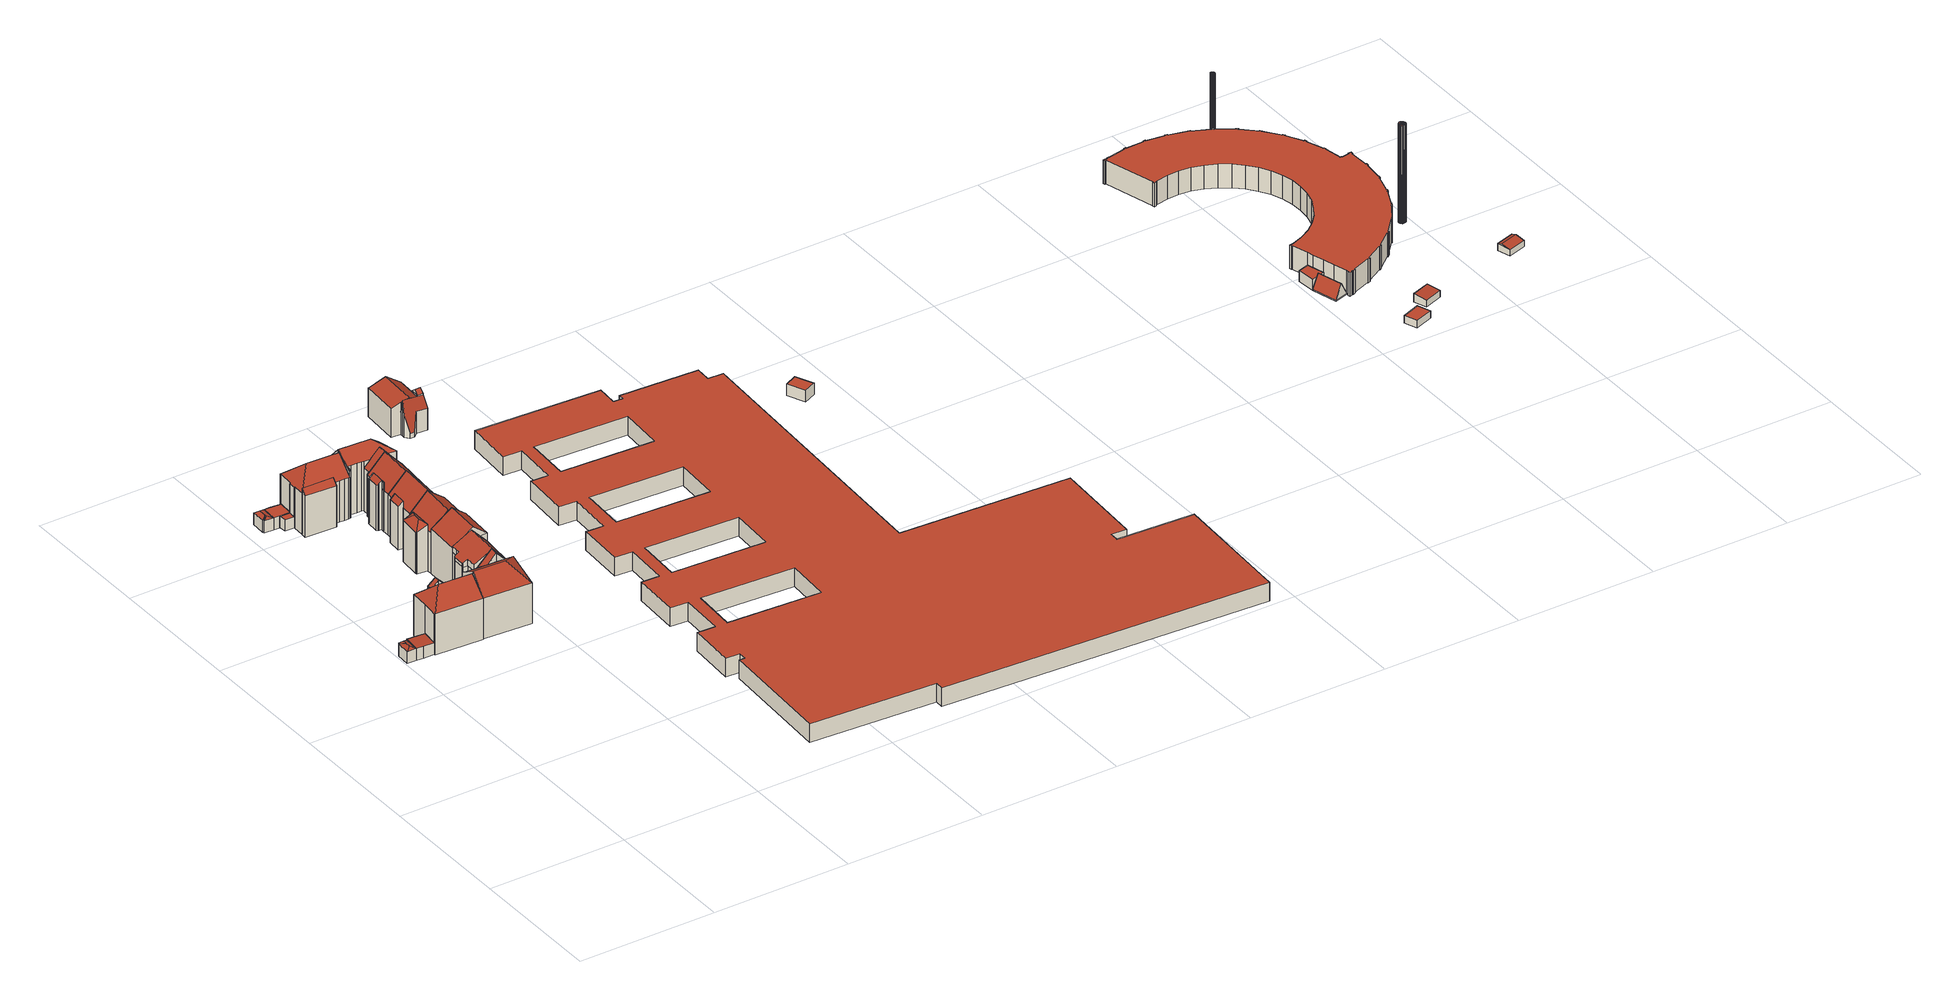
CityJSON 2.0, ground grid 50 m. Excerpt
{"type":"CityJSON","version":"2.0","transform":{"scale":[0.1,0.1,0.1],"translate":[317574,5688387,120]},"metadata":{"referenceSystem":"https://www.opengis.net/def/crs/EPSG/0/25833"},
"CityObjects":{
"building1":{"type":"Building","attributes":{"Dachtyp_tdc":"tdcFreeFormRoof","Gemeindeschluessel":14713000,"Dachneigung":19.4,"QualitaetDacherkennung":36,"Geometrietyp2DReferenz":"3000","function":"31001_9998","roofType":"5000","measuredHeight":4.92},"geometry":[{"type":"MultiSurface","lod":"2","boundaries":[[[0,1,2,3]],[[1,4,5,2]],[[4,6,7,5]],[[6,8,9,7]],[[8,10,11,9]],[[10,0,3,11]],[[12,13,14,15,10,8]],[[12,8,6]],[[13,12,6,4]],[[14,13,4,1]],[[15,14,1,0]],[[15,0,10]],[[3,2,5,7,9,11]]],"semantics":{"surfaces":[{"type":"WallSurface"},{"type":"RoofSurface"},{"type":"GroundSurface"}],"values":[0,0,0,0,0,0,1,1,1,1,1,1,2]}}]},
"building2":{"type":"Building","attributes":{"Dachtyp_tdc":"tdcPolyFlatRoof","Gemeindeschluessel":14713000,"Dachneigung":3.82,"QualitaetDacherkennung":75,"Geometrietyp2DReferenz":"3000","function":"31001_9998","roofType":"2100","measuredHeight":4.72},"geometry":[{"type":"MultiSurface","lod":"2","boundaries":[[[16,10,17,18]],[[10,19,20,17]],[[19,21,22,20]],[[21,23,24,22]],[[23,25,26,24]],[[25,16,18,26]],[[25,23,21,19,10,16]],[[18,17,20,22,24,26]]],"semantics":{"surfaces":[{"type":"WallSurface"},{"type":"RoofSurface"},{"type":"GroundSurface"}],"values":[0,0,0,0,0,0,1,2]}}]},
"building3":{"type":"Building","attributes":{"Gemeindeschluessel":14713000,"Geometrietyp2DReferenz":"3000","function":"31001_9998","roofType":"9999"},"children":["building3-1","building3-2"]},
"building3-1":{"type":"BuildingPart","attributes":{"Dachtyp_tdc":"tdcGableRoof","Dachneigung":42.12,"QualitaetDacherkennung":82,"Geometrietyp2DReferenz":"3000","roofType":"3100","measuredHeight":17.44},"parents":["building3"],"geometry":[{"type":"MultiSurface","lod":"2","boundaries":[[[27,28,29,30]],[[28,31,32,29]],[[31,33,34,32]],[[33,35,36,34]],[[35,37,38,36]],[[37,39,40,38]],[[41,27,30,42]],[[43,44,39,37,35,33,31,28]],[[28,27,41,45,43]],[[30,29,32,34,36,38,40,46,42]],[[47,44,43]],[[46,40,39,44,47]],[[45,47,43]],[[46,47,45,41,42]]],"semantics":{"surfaces":[{"type":"WallSurface"},{"type":"RoofSurface"},{"type":"GroundSurface"},{"type":"ClosureSurface"}],"values":[0,0,0,0,0,0,0,1,1,2,0,3,0,3]}}]},
"building3-2":{"type":"BuildingPart","attributes":{"Dachtyp_tdc":"tdcHipAndGableRoof","Dachneigung":41.29,"QualitaetDacherkennung":75,"Geometrietyp2DReferenz":"3000","roofType":"5000","measuredHeight":20.84},"parents":["building3"],"geometry":[{"type":"MultiSurface","lod":"2","boundaries":[[[48,40,39]],[[48,49,50,40]],[[49,51,52,50]],[[51,53,54,52]],[[53,55,56,54]],[[55,57,26,56]],[[57,58,24,26]],[[58,59,60,24]],[[59,41,42,60]],[[59,58,57,55,61]],[[55,53,51,61]],[[51,49,48,44,47,45,41,59,61]],[[40,50,52,54,56,26,24,60,42,46]],[[39,44,48]],[[40,46,47,44,39]],[[46,42,41,45,47]]],"semantics":{"surfaces":[{"type":"WallSurface"},{"type":"RoofSurface"},{"type":"GroundSurface"},{"type":"ClosureSurface"}],"values":[0,0,0,0,0,0,0,0,0,1,1,1,2,0,3,3]}}]},
"building4":{"type":"Building","attributes":{"Dachtyp_tdc":"tdcFreeFormRoof","Gemeindeschluessel":14713000,"Dachneigung":13.86,"QualitaetDacherkennung":46,"Geometrietyp2DReferenz":"3000","function":"31001_9998","roofType":"5000","measuredHeight":4.79},"geometry":[{"type":"MultiSurface","lod":"2","boundaries":[[[62,63,64,65]],[[63,66,67,64]],[[66,68,69,67]],[[68,70,71,69]],[[70,72,73,71]],[[72,62,65,73]],[[74,72,70]],[[75,74,70,68]],[[76,75,68,66]],[[77,76,66,63]],[[77,63,62]],[[74,75,76,77,62,72]],[[65,64,67,69,71,73]]],"semantics":{"surfaces":[{"type":"WallSurface"},{"type":"RoofSurface"},{"type":"GroundSurface"}],"values":[0,0,0,0,0,0,1,1,1,1,1,1,2]}}]},
"building5":{"type":"Building","attributes":{"Gemeindeschluessel":14713000,"Geometrietyp2DReferenz":"3000","function":"31001_9998","roofType":"9999"},"children":["building5-1","building5-2"]},
"building5-1":{"type":"BuildingPart","attributes":{"Dachtyp_tdc":"tdcGableRoof","Dachneigung":47.83,"QualitaetDacherkennung":84,"Geometrietyp2DReferenz":"3000","roofType":"3100","measuredHeight":21.62},"parents":["building5"],"geometry":[{"type":"MultiSurface","lod":"2","boundaries":[[[78,79,80,81]],[[79,82,83,80]],[[82,84,85,83]],[[84,86,87,85]],[[86,88,89,87]],[[84,82,79,78,90,91]],[[91,92,88,86,84]],[[93,81,80,83,85,87,89]],[[90,94,91]],[[78,81,93,94,90]],[[94,92,91]],[[93,89,88,92,94]]],"semantics":{"surfaces":[{"type":"WallSurface"},{"type":"RoofSurface"},{"type":"GroundSurface"},{"type":"ClosureSurface"}],"values":[0,0,0,0,0,1,1,2,0,3,0,3]}}]},
"building5-2":{"type":"BuildingPart","attributes":{"Dachtyp_tdc":"tdcHipAndGableRoof","Dachneigung":46.99,"QualitaetDacherkennung":33,"Geometrietyp2DReferenz":"3000","roofType":"5000","measuredHeight":21.49},"parents":["building5"],"geometry":[{"type":"MultiSurface","lod":"2","boundaries":[[[95,96,97,98]],[[96,99,100,97]],[[99,101,102,100]],[[101,103,104,102]],[[103,105,106,104]],[[105,107,78,81,106]],[[108,109,110,89,88]],[[109,111,112,110]],[[111,113,114,112]],[[113,95,98,114]],[[109,108,115]],[[108,92,94,90,107,105,103,101,99,96,95,113,115]],[[113,111,109,115]],[[98,97,100,102,104,106,81,93,89,110,112,114]],[[108,88,92]],[[90,78,107]],[[94,93,81,78,90]],[[88,89,93,94,92]]],"semantics":{"surfaces":[{"type":"WallSurface"},{"type":"RoofSurface"},{"type":"GroundSurface"},{"type":"ClosureSurface"}],"values":[0,0,0,0,0,0,0,0,0,0,1,1,1,2,0,0,3,3]}}]},
"building6":{"type":"Building","attributes":{"Dachtyp_tdc":"tdcPolyFlatRoof","Gemeindeschluessel":14713000,"Dachneigung":2.71,"QualitaetDacherkennung":74,"Geometrietyp2DReferenz":"3000","function":"31001_9998","roofType":"2100","measuredHeight":4.25},"geometry":[{"type":"MultiSurface","lod":"2","boundaries":[[[116,117,118,119]],[[117,120,121,118]],[[120,122,123,121]],[[122,116,119,123]],[[122,120,117,116]],[[119,118,121,123]]],"semantics":{"surfaces":[{"type":"WallSurface"},{"type":"RoofSurface"},{"type":"GroundSurface"}],"values":[0,0,0,0,1,2]}}]},
"building7":{"type":"Building","attributes":{"Dachtyp_tdc":"tdcPolyFlatRoof","Gemeindeschluessel":14713000,"Dachneigung":0,"QualitaetDacherkennung":78,"Geometrietyp2DReferenz":"3000","function":"31001_9998","roofType":"1000","measuredHeight":4.36},"geometry":[{"type":"MultiSurface","lod":"2","boundaries":[[[124,125,65,126]],[[125,127,73,65]],[[127,128,129,73]],[[128,130,131,129]],[[130,132,133,131]],[[132,134,135,133]],[[134,124,126,135]],[[134,132,130,128,127,125,124]],[[126,65,73,129,131,133,135]]],"semantics":{"surfaces":[{"type":"WallSurface"},{"type":"RoofSurface"},{"type":"GroundSurface"}],"values":[0,0,0,0,0,0,0,1,2]}}]},
"building8":{"type":"Building","attributes":{"Dachtyp_tdc":"tdcFreeFormRoof","Gemeindeschluessel":14713000,"Dachneigung":29.92,"QualitaetDacherkennung":35,"Geometrietyp2DReferenz":"3000","function":"31001_9998","roofType":"5000","measuredHeight":21.16},"geometry":[{"type":"MultiSurface","lod":"2","boundaries":[[[136,137,138,139]],[[137,140,141,138]],[[140,142,143,141]],[[142,144,145,143]],[[144,146,147,145]],[[146,148,149,147]],[[148,150,151,149]],[[150,152,153,151]],[[152,154,155,153]],[[154,156,157,155]],[[156,158,159,157]],[[158,160,161,159]],[[160,136,139,161]],[[156,162,163,164,158]],[[164,163,165,166,167,168,169,170,171,172,173,174]],[[158,164,174,160]],[[160,174,173,136]],[[136,173,172,137]],[[137,172,171,140]],[[140,171,170,142]],[[142,170,169,144]],[[144,169,168,146]],[[146,168,167,148]],[[148,167,166,150]],[[150,166,165,152]],[[152,165,163,162,154]],[[154,162,156]],[[139,138,141,143,145,147,149,151,153,155,157,159,161]]],"semantics":{"surfaces":[{"type":"WallSurface"},{"type":"RoofSurface"},{"type":"GroundSurface"}],"values":[0,0,0,0,0,0,0,0,0,0,0,0,0,1,1,0,0,0,0,0,0,0,0,0,0,0,0,2]}}]},
"building9":{"type":"Building","attributes":{"Gemeindeschluessel":14713000,"Geometrietyp2DReferenz":"3000","function":"31001_9998","roofType":"9999"},"children":["building9-1","building9-2"]},
"building9-1":{"type":"BuildingPart","attributes":{"Dachtyp_tdc":"tdcPolyFlatRoof","Dachneigung":44.15,"QualitaetDacherkennung":49,"Geometrietyp2DReferenz":"3000","roofType":"2100","measuredHeight":17.16},"parents":["building9"],"geometry":[{"type":"MultiSurface","lod":"2","boundaries":[[[175,176,177,178,179]],[[176,180,181,177]],[[180,182,183,184,181]],[[182,180,176,175]],[[178,177,181,184]],[[179,183,182,175]],[[179,178,184,183]]],"semantics":{"surfaces":[{"type":"WallSurface"},{"type":"RoofSurface"},{"type":"GroundSurface"},{"type":"ClosureSurface"}],"values":[0,0,0,1,2,0,3]}}]},
"building9-2":{"type":"BuildingPart","attributes":{"Dachtyp_tdc":"tdcHipAndGableRoof","Dachneigung":41.15,"QualitaetDacherkennung":78,"Geometrietyp2DReferenz":"3000","roofType":"5000","measuredHeight":20.84},"parents":["building9"],"geometry":[{"type":"MultiSurface","lod":"2","boundaries":[[[185,186,187,188]],[[186,189,190,187]],[[189,191,192,190]],[[191,179,178,192]],[[183,193,194,184]],[[193,195,196,194]],[[195,197,118,196]],[[197,198,119,118]],[[198,199,200,119]],[[199,201,202,200]],[[201,203,204,202]],[[203,205,206,204]],[[205,207,208,206]],[[207,185,188,208]],[[203,201,199,198,197,195,193,183,209]],[[183,179,191,189,186,185,207,209]],[[207,205,203,209]],[[188,187,190,192,178,184,194,196,118,119,200,202,204,206,208]],[[183,184,178,179]]],"semantics":{"surfaces":[{"type":"WallSurface"},{"type":"RoofSurface"},{"type":"GroundSurface"},{"type":"ClosureSurface"}],"values":[0,0,0,0,0,0,0,0,0,0,0,0,0,0,1,1,1,2,3]}}]},
"building10":{"type":"Building","attributes":{"Dachtyp_tdc":"tdcGableRoof","Gemeindeschluessel":14713000,"Dachneigung":36.91,"QualitaetDacherkennung":75,"Geometrietyp2DReferenz":"3000","function":"31001_9998","roofType":"3100","measuredHeight":21.93},"geometry":[{"type":"MultiSurface","lod":"2","boundaries":[[[210,211,212,153]],[[211,213,214,212]],[[213,215,155,214]],[[215,210,153,155]],[[213,211,216]],[[210,215,217]],[[211,210,217,216]],[[215,213,216,217]],[[153,212,214,155]]],"semantics":{"surfaces":[{"type":"WallSurface"},{"type":"RoofSurface"},{"type":"GroundSurface"}],"values":[0,0,0,0,0,0,1,1,2]}}]},
"building11":{"type":"Building","attributes":{"Gemeindeschluessel":14713000,"Geometrietyp2DReferenz":"3000","function":"31001_9998","roofType":"9999"},"children":["building11-1","building11-2"]},
"building11-1":{"type":"BuildingPart","attributes":{"Dachtyp_tdc":"tdcFreeFormRoof","Dachneigung":46.67,"QualitaetDacherkennung":38,"Geometrietyp2DReferenz":"3000","roofType":"5000","measuredHeight":17.8},"parents":["building11"],"geometry":[{"type":"MultiSurface","lod":"2","boundaries":[[[218,219,220,221]],[[219,222,223,220]],[[222,224,225,223]],[[224,226,227,225]],[[226,228,227]],[[229,230,231,232,233]],[[230,234,235,231]],[[234,236,237,235]],[[236,238,239,237]],[[238,218,221,239]],[[234,230,229,240,241]],[[226,224,222,219,218,242]],[[240,226,242,241]],[[218,238,236,234,241,242]],[[221,220,223,225,227,243,232,231,235,237,239]],[[244,228,226,240]],[[243,227,228,244]],[[229,233,244,240]],[[233,232,243,244]]],"semantics":{"surfaces":[{"type":"WallSurface"},{"type":"RoofSurface"},{"type":"GroundSurface"},{"type":"ClosureSurface"}],"values":[0,0,0,0,0,0,0,0,0,0,1,1,1,1,2,0,3,0,3]}}]},
"building11-2":{"type":"BuildingPart","attributes":{"Dachtyp_tdc":"tdcGableRoof","Dachneigung":46.12,"QualitaetDacherkennung":56,"Geometrietyp2DReferenz":"3000","roofType":"3100","measuredHeight":21.39},"parents":["building11"],"geometry":[{"type":"MultiSurface","lod":"2","boundaries":[[[245,246,247,248]],[[246,233,232,247]],[[228,249,250,227]],[[249,251,252,250]],[[251,253,254,252]],[[253,255,256,254]],[[255,257,258,256]],[[257,245,248,258]],[[253,251,249,228,244,233,246,245]],[[245,257,255,253]],[[248,247,232,243,227,250,252,254,256,258]],[[243,232,233,244]],[[228,227,243,244]]],"semantics":{"surfaces":[{"type":"WallSurface"},{"type":"RoofSurface"},{"type":"GroundSurface"},{"type":"ClosureSurface"}],"values":[0,0,0,0,0,0,0,0,1,1,2,3,3]}}]},
"building12":{"type":"Building","attributes":{"Gemeindeschluessel":14713000,"Geometrietyp2DReferenz":"3000","function":"31001_9998","roofType":"9999"},"children":["building12-1","building12-2"]},
"building12-1":{"type":"BuildingPart","attributes":{"Dachtyp_tdc":"tdcGableRoof","Dachneigung":46.38,"QualitaetDacherkennung":53,"Geometrietyp2DReferenz":"3000","roofType":"3100","measuredHeight":21.54},"parents":["building12"],"geometry":[{"type":"MultiSurface","lod":"2","boundaries":[[[259,260,261,262]],[[260,263,264,261]],[[263,265,266,264]],[[265,267,268,266]],[[267,269,256,268]],[[269,270,271,256]],[[270,251,252,271]],[[251,272,273,252]],[[272,274,275,273]],[[270,269,267,265]],[[265,263,260,259,274,272,251,270]],[[275,262,261,264,266,268,256,271,252,273]],[[259,262,275,274]]],"semantics":{"surfaces":[{"type":"WallSurface"},{"type":"RoofSurface"},{"type":"GroundSurface"},{"type":"ClosureSurface"}],"values":[0,0,0,0,0,0,0,0,0,1,1,2,3]}}]},
"building12-2":{"type":"BuildingPart","attributes":{"Dachtyp_tdc":"tdcPolyFlatRoof","Dachneigung":44.81,"QualitaetDacherkennung":49,"Geometrietyp2DReferenz":"3000","roofType":"2100","measuredHeight":17.43},"parents":["building12"],"geometry":[{"type":"MultiSurface","lod":"2","boundaries":[[[276,277,278,275,274]],[[277,279,280,278]],[[279,281,262,280]],[[281,259,262]],[[281,279,277,276]],[[275,278,280,262]],[[274,259,281,276]],[[274,275,262,259]]],"semantics":{"surfaces":[{"type":"WallSurface"},{"type":"RoofSurface"},{"type":"GroundSurface"},{"type":"ClosureSurface"}],"values":[0,0,0,0,1,2,0,3]}}]},
"building13":{"type":"Building","attributes":{"Gemeindeschluessel":14713000,"Geometrietyp2DReferenz":"3000","function":"31001_9998","roofType":"9999"},"children":["building13-1","building13-2"]},
"building13-1":{"type":"BuildingPart","attributes":{"Dachtyp_tdc":"tdcGableRoof","Dachneigung":47.06,"QualitaetDacherkennung":50,"Geometrietyp2DReferenz":"3000","roofType":"3100","measuredHeight":21.64},"parents":["building13"],"geometry":[{"type":"MultiSurface","lod":"2","boundaries":[[[282,283,284,285]],[[283,286,287,284]],[[286,288,289,287]],[[288,267,290,289]],[[267,291,292,290]],[[291,293,294,292]],[[293,295,296,294]],[[291,267,288,286]],[[286,283,282,297,298,295,293,291]],[[299,300,285,284,287,289,290,292,294,296]],[[300,299,298,297]],[[282,285,300,297]],[[299,296,295,298]]],"semantics":{"surfaces":[{"type":"WallSurface"},{"type":"RoofSurface"},{"type":"GroundSurface"},{"type":"ClosureSurface"}],"values":[0,0,0,0,0,0,0,1,1,2,3,3,3]}}]},
"building13-2":{"type":"BuildingPart","attributes":{"Dachtyp_tdc":"tdcPolyFlatRoof","Dachneigung":40.32,"QualitaetDacherkennung":53,"Geometrietyp2DReferenz":"3000","roofType":"2100","measuredHeight":17.97},"parents":["building13"],"geometry":[{"type":"MultiSurface","lod":"2","boundaries":[[[301,302,282,285,303]],[[304,305,306,296,295]],[[305,307,308,306]],[[307,309,310,308]],[[309,311,312,310]],[[311,301,303,312]],[[311,309,307,305,304,313,314,302,301]],[[303,285,300,299,296,306,308,310,312]],[[297,282,302,314]],[[297,300,285,282]],[[298,297,314,313]],[[298,299,300,297]],[[304,295,298,313]],[[295,296,299,298]]],"semantics":{"surfaces":[{"type":"WallSurface"},{"type":"RoofSurface"},{"type":"GroundSurface"},{"type":"ClosureSurface"}],"values":[0,0,0,0,0,0,1,2,0,3,0,3,0,3]}}]},
"building14":{"type":"Building","attributes":{"Gemeindeschluessel":14713000,"Geometrietyp2DReferenz":"3000","function":"31001_9998","roofType":"9999"},"children":["building14-1","building14-2"]},
"building14-1":{"type":"BuildingPart","attributes":{"Dachtyp_tdc":"tdcHipAndGableRoof","Dachneigung":46.76,"QualitaetDacherkennung":41,"Geometrietyp2DReferenz":"3000","roofType":"5000","measuredHeight":21.57},"parents":["building14"],"geometry":[{"type":"MultiSurface","lod":"2","boundaries":[[[315,316,317,318]],[[316,319,320,317]],[[319,321,322,320]],[[321,323,324,322]],[[323,325,326,324]],[[325,327,328,326]],[[327,329,330,328]],[[329,331,332,330]],[[331,333,334,335,332]],[[336,337,338,339,340]],[[337,315,318,338]],[[333,331,341]],[[331,329,327,341]],[[327,325,323,321,319,316,315,337,336,342,343,344,333,341]],[[318,317,320,322,324,326,328,330,332,335,345,339,338]],[[344,334,333]],[[340,342,336]],[[339,345,343,342,340]],[[345,335,334,344,343]]],"semantics":{"surfaces":[{"type":"WallSurface"},{"type":"RoofSurface"},{"type":"GroundSurface"},{"type":"ClosureSurface"}],"values":[0,0,0,0,0,0,0,0,0,0,0,1,1,1,2,0,0,3,3]}}]},
"building14-2":{"type":"BuildingPart","attributes":{"Dachtyp_tdc":"tdcGableRoof","Dachneigung":47.9,"QualitaetDacherkennung":74,"Geometrietyp2DReferenz":"3000","roofType":"3100","measuredHeight":21.64},"parents":["building14"],"geometry":[{"type":"MultiSurface","lod":"2","boundaries":[[[346,340,339,347]],[[334,348,289,335]],[[348,286,287,289]],[[286,283,284,287]],[[283,349,350,284]],[[349,346,347,350]],[[286,348,334,344,351]],[[351,342,340,346,349,283,286]],[[347,339,345,335,289,287,284,350]],[[343,342,351]],[[345,339,340,342,343]],[[344,343,351]],[[345,343,344,334,335]]],"semantics":{"surfaces":[{"type":"WallSurface"},{"type":"RoofSurface"},{"type":"GroundSurface"},{"type":"ClosureSurface"}],"values":[0,0,0,0,0,0,1,1,2,0,3,0,3]}}]},
"building15":{"type":"Building","attributes":{"Gemeindeschluessel":14713000,"Geometrietyp2DReferenz":"3000","function":"31001_9998","roofType":"9999"},"children":["building15-1","building15-2","building15-3"]},
"building15-1":{"type":"BuildingPart","attributes":{"Dachtyp_tdc":"tdcGableRoof","Dachneigung":19.43,"QualitaetDacherkennung":62,"Geometrietyp2DReferenz":"3000","roofType":"3100","measuredHeight":12.7},"parents":["building15"],"geometry":[{"type":"MultiSurface","lod":"2","boundaries":[[[352,353,354,355]],[[353,356,357,354]],[[356,358,359,357]],[[358,360,361,359]],[[360,362,363,361]],[[362,364,365,363]],[[366,367,368,369]],[[367,370,371,372,368]],[[373,374,375,376,377]],[[374,352,355,375]],[[378,370,367,366,379,364,362,360,358]],[[358,356,353,352,374,373,378]],[[355,354,357,359,361,363,365,380,369,368,372,381,376,375]],[[380,365,364,379]],[[366,369,380,379]],[[382,371,370,378]],[[381,372,371,382]],[[373,377,382,378]],[[381,382,377,376]]],"semantics":{"surfaces":[{"type":"WallSurface"},{"type":"RoofSurface"},{"type":"GroundSurface"},{"type":"ClosureSurface"}],"values":[0,0,0,0,0,0,0,0,0,0,1,1,2,3,3,0,3,0,3]}}]},
"building15-2":{"type":"BuildingPart","attributes":{"Dachtyp_tdc":"tdcGableRoof","Dachneigung":37.7,"QualitaetDacherkennung":95,"Geometrietyp2DReferenz":"3000","roofType":"3100","measuredHeight":10.71},"parents":["building15"],"geometry":[{"type":"MultiSurface","lod":"2","boundaries":[[[383,384,385,365,364]],[[384,386,387,385]],[[386,388,366,369,387]],[[383,389,390,391,384]],[[386,391,390,388]],[[390,389,388]],[[384,391,386]],[[365,385,387,369,380]],[[379,366,388,389]],[[379,380,369,366]],[[364,379,389,383]],[[364,365,380,379]]],"semantics":{"surfaces":[{"type":"WallSurface"},{"type":"RoofSurface"},{"type":"GroundSurface"},{"type":"ClosureSurface"}],"values":[0,0,0,1,1,0,0,2,0,3,0,3]}}]},
"building15-3":{"type":"BuildingPart","attributes":{"Dachtyp_tdc":"tdcFreeFormRoof","Dachneigung":78.24,"QualitaetDacherkennung":24,"Geometrietyp2DReferenz":"3000","roofType":"5000","measuredHeight":12.63},"parents":["building15"],"geometry":[{"type":"MultiSurface","lod":"2","boundaries":[[[392,393,394,395]],[[393,396,397,394]],[[396,398,399,397]],[[398,400,401,399]],[[400,402,403,401]],[[402,404,405,403]],[[404,377,376,405]],[[371,392,395,372]],[[404,402,400,398,396,393,406]],[[393,392,406]],[[392,371,382,377,404,406]],[[395,394,397,399,401,403,405,376,381,372]],[[372,381,382,371]],[[381,376,377,382]]],"semantics":{"surfaces":[{"type":"WallSurface"},{"type":"RoofSurface"},{"type":"GroundSurface"},{"type":"ClosureSurface"}],"values":[0,0,0,0,0,0,0,0,1,1,1,2,3,3]}}]},
"building16":{"type":"Building","attributes":{"Dachtyp_tdc":"tdcPolyFlatRoof","Gemeindeschluessel":14713000,"Dachneigung":0,"QualitaetDacherkennung":34,"Geometrietyp2DReferenz":"3000","function":"31001_2000","roofType":"1000","measuredHeight":6.79},"geometry":[{"type":"MultiSurface","lod":"2","boundaries":[[[407,408,409,410]],[[408,411,412,409]],[[411,413,414,412]],[[415,416,417,418]],[[416,419,420,417]],[[419,421,422,420]],[[421,415,418,422]],[[413,423,424,414]],[[423,425,426,424]],[[425,427,428,426]],[[427,429,430,428]],[[431,432,433,434]],[[432,435,436,433]],[[435,437,438,436]],[[437,431,434,438]],[[429,439,440,430]],[[439,441,442,440]],[[441,443,444,442]],[[443,445,446,444]],[[447,448,449,450]],[[448,451,452,449]],[[451,453,454,452]],[[453,447,450,454]],[[445,455,456,446]],[[455,457,458,456]],[[457,459,460,458]],[[459,461,462,460]],[[463,464,465,466]],[[464,467,468,465]],[[467,469,470,468]],[[469,463,466,470]],[[461,471,472,462]],[[471,473,474,472]],[[473,475,476,474]],[[475,477,478,476]],[[477,479,480,478]],[[479,481,482,480]],[[481,483,484,482]],[[483,485,486,484]],[[485,487,488,486]],[[487,489,490,488]],[[489,491,492,490]],[[491,493,494,492]],[[493,495,496,494]],[[495,497,498,496]],[[497,499,500,498]],[[499,501,502,500]],[[501,503,504,502]],[[503,505,506,504]],[[505,507,508,506]],[[507,509,510,508]],[[509,511,512,510]],[[511,513,514,512]],[[513,515,516,514]],[[515,407,410,516]],[[515,513,511,509,507,505,503,501,499,497,495,493,491,489,487,485,483,481,479,477,475,473,471,461,459,457,455,445,443,441,439,429,427,425,423,413,411,408,407],[463,469,467,464],[447,453,451,448],[431,437,435,432],[415,421,419,416]],[[410,409,412,414,424,426,428,430,440,442,444,446,456,458,460,462,472,474,476,478,480,482,484,486,488,490,492,494,496,498,500,502,504,506,508,510,512,514,516],[418,417,420,422],[434,433,436,438],[450,449,452,454],[466,465,468,470]]],"semantics":{"surfaces":[{"type":"WallSurface"},{"type":"RoofSurface"},{"type":"GroundSurface"}],"values":[0,0,0,0,0,0,0,0,0,0,0,0,0,0,0,0,0,0,0,0,0,0,0,0,0,0,0,0,0,0,0,0,0,0,0,0,0,0,0,0,0,0,0,0,0,0,0,0,0,0,0,0,0,0,0,1,2]}}]},
"building17":{"type":"Building","attributes":{"Dachtyp_tdc":"tdcPolyFlatRoof","Gemeindeschluessel":14713000,"Dachneigung":0,"QualitaetDacherkennung":69,"Geometrietyp2DReferenz":"3000","function":"31001_9998","roofType":"1000","measuredHeight":4.17},"geometry":[{"type":"MultiSurface","lod":"2","boundaries":[[[517,518,519,520]],[[518,521,522,519]],[[521,523,524,522]],[[523,517,520,524]],[[523,521,518,517]],[[520,519,522,524]]],"semantics":{"surfaces":[{"type":"WallSurface"},{"type":"RoofSurface"},{"type":"GroundSurface"}],"values":[0,0,0,0,1,2]}}]},
"building18":{"type":"Building","attributes":{"Dachtyp_tdc":"tdcFreeFormRoof","Gemeindeschluessel":14713000,"Dachneigung":61.53,"QualitaetDacherkennung":13,"Geometrietyp2DReferenz":"3000","function":"31001_2000","roofType":"5000","measuredHeight":5.26},"geometry":[{"type":"MultiSurface","lod":"2","boundaries":[[[525,526,527,528]],[[526,529,530,527]],[[529,531,532,530]],[[531,533,534,532]],[[533,525,528,534]],[[535,531,529]],[[535,533,531]],[[533,535,536]],[[536,535,526,525]],[[526,535,529]],[[525,533,536]],[[528,527,530,532,534]]],"semantics":{"surfaces":[{"type":"WallSurface"},{"type":"RoofSurface"},{"type":"GroundSurface"}],"values":[0,0,0,0,0,1,1,1,1,0,0,2]}}]},
"building19":{"type":"Building","attributes":{"Dachtyp_tdc":"tdcPolyFlatRoof","Gemeindeschluessel":14713000,"Dachneigung":0,"QualitaetDacherkennung":16,"Geometrietyp2DReferenz":"3000","function":"31001_2000","roofType":"1000","measuredHeight":4.12},"geometry":[{"type":"MultiSurface","lod":"2","boundaries":[[[537,538,530,539]],[[538,540,527,530]],[[540,541,542,527]],[[541,537,539,542]],[[541,540,538,537]],[[539,530,527,542]]],"semantics":{"surfaces":[{"type":"WallSurface"},{"type":"RoofSurface"},{"type":"GroundSurface"}],"values":[0,0,0,0,1,2]}}]},
"building20":{"type":"Building","attributes":{"Dachtyp_tdc":"tdcPolyFlatRoof","Gemeindeschluessel":14713000,"Dachneigung":0,"QualitaetDacherkennung":60,"Geometrietyp2DReferenz":"3000","function":"31001_9998","roofType":"1000","measuredHeight":2.67},"geometry":[{"type":"MultiSurface","lod":"2","boundaries":[[[543,544,545,546]],[[544,547,548,545]],[[547,549,550,548]],[[549,543,546,550]],[[549,547,544,543]],[[546,545,548,550]]],"semantics":{"surfaces":[{"type":"WallSurface"},{"type":"RoofSurface"},{"type":"GroundSurface"}],"values":[0,0,0,0,1,2]}}]},
"building21":{"type":"Building","attributes":{"Dachtyp_tdc":"tdcPolyFlatRoof","Gemeindeschluessel":14713000,"Dachneigung":7.45,"QualitaetDacherkennung":75,"Geometrietyp2DReferenz":"3000","function":"31001_9998","roofType":"2100","measuredHeight":3.07},"geometry":[{"type":"MultiSurface","lod":"2","boundaries":[[[551,552,553,554]],[[552,555,556,553]],[[555,557,558,556]],[[557,551,554,558]],[[557,555,552,551]],[[554,553,556,558]]],"semantics":{"surfaces":[{"type":"WallSurface"},{"type":"RoofSurface"},{"type":"GroundSurface"}],"values":[0,0,0,0,1,2]}}]},
"building22":{"type":"Building","attributes":{"Dachtyp_tdc":"tdcPolyFlatRoof","Gemeindeschluessel":14713000,"Dachneigung":0,"QualitaetDacherkennung":12,"Geometrietyp2DReferenz":"3000","function":"31001_2000","roofType":"1000","measuredHeight":8.67},"geometry":[{"type":"MultiSurface","lod":"2","boundaries":[[[559,560,561,562]],[[560,563,564,561]],[[563,565,566,564]],[[565,567,568,566]],[[567,569,570,568]],[[569,571,572,570]],[[571,573,574,572]],[[573,575,576,574]],[[575,577,578,576]],[[577,579,580,578]],[[579,581,582,580]],[[581,583,584,582]],[[583,585,586,584]],[[585,587,588,586]],[[587,589,590,588]],[[589,591,592,590]],[[591,593,594,592]],[[593,595,596,594]],[[595,597,598,596]],[[597,599,600,598]],[[599,601,602,600]],[[601,603,604,602]],[[603,605,606,604]],[[605,607,608,606]],[[607,609,610,608]],[[609,611,612,610]],[[611,613,614,612]],[[613,615,616,614]],[[615,617,618,616]],[[617,619,620,618]],[[619,621,622,620]],[[621,623,624,622]],[[623,625,626,624]],[[625,627,628,626]],[[627,629,630,628]],[[629,631,632,630]],[[631,633,634,632]],[[633,635,636,634]],[[635,637,638,636]],[[637,639,640,638]],[[639,641,642,640]],[[641,643,644,642]],[[643,645,646,644]],[[645,647,648,646]],[[647,649,650,648]],[[649,651,652,650]],[[651,653,654,652]],[[653,655,656,654]],[[655,657,658,656]],[[657,659,660,658]],[[659,661,662,660]],[[661,663,664,662]],[[663,665,666,664]],[[665,667,668,666]],[[667,669,670,668]],[[669,671,672,670]],[[671,673,674,672]],[[673,675,676,674]],[[675,677,678,676]],[[677,679,680,678]],[[679,681,682,680]],[[681,683,684,682]],[[683,685,686,684]],[[685,687,688,686]],[[687,689,690,688]],[[689,691,692,690]],[[691,693,694,692]],[[693,695,696,694]],[[695,697,698,696]],[[697,699,700,698]],[[699,701,702,700]],[[701,703,704,702]],[[703,705,706,704]],[[705,707,708,706]],[[707,709,710,708]],[[709,711,712,710]],[[711,713,714,712]],[[713,715,716,714]],[[715,717,718,716]],[[717,719,720,718]],[[719,721,722,720]],[[721,723,724,722]],[[723,725,726,724]],[[725,727,534,726]],[[727,728,532,534]],[[728,729,530,532]],[[729,730,731,530]],[[730,732,539,731]],[[732,733,734,539]],[[733,735,736,734]],[[735,737,738,736]],[[737,739,740,738]],[[739,741,742,740]],[[741,743,744,742]],[[743,745,746,744]],[[745,747,748,746]],[[747,749,750,748]],[[749,751,752,750]],[[751,753,754,752]],[[753,755,756,754]],[[755,757,758,756]],[[757,759,760,758]],[[759,761,762,760]],[[761,763,764,762]],[[763,765,766,764]],[[765,767,768,766]],[[767,769,770,768]],[[769,771,772,770]],[[771,773,774,772]],[[773,775,776,774]],[[775,777,778,776]],[[777,779,780,778]],[[779,781,782,780]],[[781,783,784,782]],[[783,785,786,784]],[[785,787,788,786]],[[787,789,790,788]],[[789,791,792,790]],[[791,793,794,792]],[[793,795,796,794]],[[795,797,798,796]],[[797,799,800,798]],[[799,801,802,800]],[[801,803,804,802]],[[803,805,806,804]],[[805,807,808,806]],[[807,809,810,808]],[[809,811,812,810]],[[811,813,814,812]],[[813,815,816,814]],[[815,817,818,816]],[[817,819,820,818]],[[819,821,822,820]],[[821,823,824,822]],[[823,825,826,824]],[[825,827,828,826]],[[827,559,562,828]],[[827,825,823,821,819,817,815,813,811,809,807,805,803,801,799,797,795,793,791,789,787,785,783,781,779,777,775,773,771,769,767,765,763,761,759,757,755,753,751,749,747,745,743,741,739,737,735,733,732,730,729,728,727,725,723,721,719,717,715,713,711,709,707,705,703,701,699,697,695,693,691,689,687,685,683,681,679,677,675,673,671,669,667,665,663,661,659,657,655,653,651,649,647,645,643,641,639,637,635,633,631,629,627,625,623,621,619,617,615,613,611,609,607,605,603,601,599,597,595,593,591,589,587,585,583,581,579,577,575,573,571,569,567,565,563,560,559]],[[562,561,564,566,568,570,572,574,576,578,580,582,584,586,588,590,592,594,596,598,600,602,604,606,608,610,612,614,616,618,620,622,624,626,628,630,632,634,636,638,640,642,644,646,648,650,652,654,656,658,660,662,664,666,668,670,672,674,676,678,680,682,684,686,688,690,692,694,696,698,700,702,704,706,708,710,712,714,716,718,720,722,724,726,534,532,530,731,539,734,736,738,740,742,744,746,748,750,752,754,756,758,760,762,764,766,768,770,772,774,776,778,780,782,784,786,788,790,792,794,796,798,800,802,804,806,808,810,812,814,816,818,820,822,824,826,828]]],"semantics":{"surfaces":[{"type":"WallSurface"},{"type":"RoofSurface"},{"type":"GroundSurface"}],"values":[0,0,0,0,0,0,0,0,0,0,0,0,0,0,0,0,0,0,0,0,0,0,0,0,0,0,0,0,0,0,0,0,0,0,0,0,0,0,0,0,0,0,0,0,0,0,0,0,0,0,0,0,0,0,0,0,0,0,0,0,0,0,0,0,0,0,0,0,0,0,0,0,0,0,0,0,0,0,0,0,0,0,0,0,0,0,0,0,0,0,0,0,0,0,0,0,0,0,0,0,0,0,0,0,0,0,0,0,0,0,0,0,0,0,0,0,0,0,0,0,0,0,0,0,0,0,0,0,0,0,0,0,0,0,0,0,0,1,2]}}]},
"building23":{"type":"Building","attributes":{"Stand_DGM":"2023","Stand_Basis-DLM":"2022","Gemeindeschluessel":"14713000","ObjektHoehe":28,"Stand_Laserscan":"2023","BodenHoehe":121.85,"Stand_3D-Stadtmodell":"2025","Geometrietyp2DReferenz":1000,"AbsoluteHoehe":149.85,"function":"51002_1290","roofType":"9999","measuredHeight":28},"geometry":[{"type":"MultiSurface","lod":"2","boundaries":[[[829,830,831]],[[829,831,832]],[[829,832,833]],[[829,833,834]],[[829,834,835]],[[829,835,836]],[[829,836,837]],[[829,837,838]],[[829,838,839]],[[829,839,840]],[[829,840,841]],[[829,841,842]],[[829,842,843]],[[829,843,844]],[[829,844,845]],[[829,845,846]],[[829,846,847]],[[829,847,848]],[[830,849,850]],[[829,848,851]],[[829,851,849]],[[848,847,852]],[[848,852,851]],[[847,846,853]],[[847,853,852]],[[846,845,854]],[[846,854,853]],[[845,844,855]],[[845,855,854]],[[844,843,856]],[[844,856,855]],[[843,842,857]],[[843,857,856]],[[842,841,858]],[[842,858,857]],[[841,840,859]],[[841,859,858]],[[840,839,860]],[[840,860,859]],[[839,838,861]],[[839,861,860]],[[838,837,862]],[[838,862,861]],[[837,836,863]],[[837,863,862]],[[836,835,864]],[[836,864,863]],[[835,834,865]],[[835,865,864]],[[834,833,866]],[[834,866,865]],[[833,832,867]],[[833,867,866]],[[832,831,868]],[[832,868,867]],[[831,830,850]],[[831,850,868]],[[830,829,849]],[[867,868,850]],[[867,850,849]],[[867,849,851]],[[867,851,852]],[[867,852,853]],[[867,853,854]],[[867,854,855]],[[867,855,856]],[[867,857,858]],[[867,858,859]],[[867,859,860]],[[867,860,861]],[[867,861,862]],[[867,862,863]],[[867,863,864]],[[867,864,865]],[[867,865,866]],[[867,856,857]]],"semantics":{"surfaces":[{"type":"RoofSurface"},{"type":"WallSurface"},{"type":"GroundSurface"}],"values":[0,0,0,0,0,0,0,0,0,0,0,0,0,0,0,0,0,0,1,1,1,1,1,1,1,1,1,1,1,1,1,1,1,1,1,1,1,1,1,1,1,1,1,1,1,1,1,1,1,1,1,1,1,1,1,1,1,1,2,2,2,2,2,2,2,2,2,2,2,2,2,2,2,2,2,2]}}]},
"building24":{"type":"Building","attributes":{"Stand_DGM":"2023","Stand_Basis-DLM":"2022","Gemeindeschluessel":"14713000","ObjektHoehe":36,"Stand_Laserscan":"2023","BodenHoehe":121.83,"Stand_3D-Stadtmodell":"2025","Geometrietyp2DReferenz":1000,"AbsoluteHoehe":157.82,"function":"51002_1290","roofType":"9999","measuredHeight":36},"geometry":[{"type":"MultiSurface","lod":"2","boundaries":[[[869,870,871]],[[869,871,872]],[[869,872,873]],[[869,873,874]],[[869,874,875]],[[869,875,876]],[[869,876,877]],[[869,877,878]],[[869,878,879]],[[869,879,880]],[[869,880,881]],[[869,881,882]],[[869,882,883]],[[869,883,884]],[[869,884,885]],[[869,885,886]],[[869,886,887]],[[869,887,888]],[[871,870,889]],[[871,889,890]],[[885,891,892]],[[884,883,893]],[[884,893,891]],[[883,882,894]],[[883,894,893]],[[882,881,895]],[[882,895,894]],[[881,880,896]],[[881,896,895]],[[880,879,897]],[[880,897,896]],[[879,878,898]],[[879,898,897]],[[878,877,899]],[[878,899,898]],[[877,876,900]],[[877,900,899]],[[876,875,901]],[[876,901,900]],[[875,874,902]],[[875,902,901]],[[874,873,903]],[[874,903,902]],[[873,872,904]],[[873,904,903]],[[872,871,890]],[[872,890,904]],[[885,884,891]],[[870,869,905]],[[870,905,889]],[[869,888,906]],[[869,906,905]],[[888,887,907]],[[888,907,906]],[[887,886,908]],[[887,908,907]],[[886,885,892]],[[886,892,908]],[[904,890,889]],[[904,889,905]],[[904,905,906]],[[904,906,907]],[[904,907,908]],[[904,908,892]],[[904,892,891]],[[904,891,893]],[[904,893,894]],[[904,894,895]],[[904,895,896]],[[904,896,897]],[[904,897,898]],[[904,898,899]],[[904,899,900]],[[904,900,901]],[[904,901,902]],[[904,902,903]]],"semantics":{"surfaces":[{"type":"RoofSurface"},{"type":"WallSurface"},{"type":"GroundSurface"}],"values":[0,0,0,0,0,0,0,0,0,0,0,0,0,0,0,0,0,0,1,1,1,1,1,1,1,1,1,1,1,1,1,1,1,1,1,1,1,1,1,1,1,1,1,1,1,1,1,1,1,1,1,1,1,1,1,1,1,1,2,2,2,2,2,2,2,2,2,2,2,2,2,2,2,2,2,2]}}]},
"building25":{"type":"Building","attributes":{"Dachtyp_tdc":"tdcGableRoof","Gemeindeschluessel":14713000,"Dachneigung":15.01,"QualitaetDacherkennung":62,"Geometrietyp2DReferenz":"3000","function":"31001_9998","roofType":"3100","measuredHeight":2.95},"geometry":[{"type":"MultiSurface","lod":"2","boundaries":[[[909,910,911,912]],[[910,913,914,911]],[[913,915,916,914]],[[915,909,912,916]],[[913,910,917]],[[909,915,918]],[[910,909,918,917]],[[915,913,917,918]],[[912,911,914,916]]],"semantics":{"surfaces":[{"type":"WallSurface"},{"type":"RoofSurface"},{"type":"GroundSurface"}],"values":[0,0,0,0,0,0,1,1,2]}}]}
},
"vertices":[
[6,1210,48],[9,1261,48],[9,1261,4],[6,1210,4],[12,1261,48],[12,1261,4],[12,1267,48],[12,1267,4],[42,1266,48],[42,1266,4],[39,1209,48],[39,1209,4],[27,1262,53],[26,1246,53],[25,1244,54],[24,1226,54],
[63,1207,48],[39,1209,5],[63,1207,5],[42,1266,52],[42,1266,5],[66,1265,52],[66,1265,5],[107,1262,52],[107,1262,5],[104,1205,48],[104,1205,5],
[175,1347,156],[201,1346,179],[201,1346,5],[175,1347,5],[225,1344,156],[225,1344,5],[225,1334,156],[225,1334,5],[225,1324,156],[225,1324,5],[234,1324,147],[234,1324,5],[255,1322,127],[255,1322,5],[174,1327,156],[174,1327,5],[200,1325,179],[224,1324,157],[175,1327,156],[200,1325,5],[200,1325,157],
[255,1322,157],[284,1320,157],[284,1320,5],[280,1257,213],[280,1257,5],[277,1192,156],[277,1192,5],[104,1201,156],[104,1201,5],[104,1205,155],[107,1262,156],[111,1331,156],[111,1331,5],[158,1264,213],
[91,2078,46],[57,2080,46],[57,2080,3],[91,2078,3],[58,2085,46],[58,2085,3],[55,2085,46],[55,2085,3],[57,2137,46],[57,2137,3],[93,2135,46],[93,2135,3],[75,2131,50],[74,2103,50],[75,2101,50],[75,2096,50],
[343,1302,164],[344,1329,164],[344,1329,7],[343,1302,7],[339,1334,158],[339,1334,7],[401,1330,223],[401,1330,7],[461,1326,156],[461,1326,7],[460,1297,156],[460,1297,7],[369,1301,191],[399,1300,223],[429,1299,191],[399,1300,7],[399,1300,191],
[284,1320,182],[288,1320,182],[288,1320,7],[284,1320,7],[287,1315,185],[287,1315,7],[287,1305,191],[287,1305,7],[295,1304,191],[295,1304,7],[315,1303,191],[315,1303,7],[343,1302,191],[460,1297,190],[453,1182,156],[453,1182,7],[277,1192,157],[277,1192,7],[280,1252,222],[280,1252,7],[397,1247,222],
[149,2075,46],[148,2049,45],[148,2049,4],[149,2075,4],[115,2051,45],[115,2051,4],[113,2077,46],[113,2077,4],
[113,2077,47],[91,2078,47],[113,2077,3],[93,2135,47],[117,2134,47],[117,2134,3],[154,2131,47],[154,2131,3],[151,2075,47],[151,2075,3],[149,2075,47],[149,2075,3],
[340,1373,157],[325,1374,157],[325,1374,8],[340,1373,8],[323,1376,157],[323,1376,8],[325,1422,157],[325,1422,8],[328,1424,157],[328,1424,8],[333,1424,157],[333,1424,8],[343,1424,157],[343,1424,8],[343,1437,157],[343,1437,8],[344,1462,157],[344,1462,8],[469,1455,157],[469,1455,8],[465,1396,157],[465,1396,8],[461,1326,157],[461,1326,8],[339,1334,157],[339,1334,8],[469,1455,158],[412,1458,219],[405,1330,219],[344,1462,180],[343,1437,180],[343,1424,181],[333,1424,175],[328,1424,172],[325,1422,170],[323,1376,171],[325,1374,172],[340,1373,181],[339,1334,181],
[261,2000,176],[260,1981,156],[260,1981,4],[261,2000,4],[261,2000,156],[147,1987,156],[147,1987,4],[148,2005,174],[148,2005,155],[148,2005,4],
[321,1998,156],[317,1998,156],[317,1998,4],[321,1998,4],[302,1999,156],[302,1999,4],[284,1999,156],[284,1999,4],[150,2046,155],[150,2046,4],[150,2049,155],[150,2049,4],[148,2049,153],[149,2075,153],[151,2075,155],[151,2075,4],[154,2131,155],[154,2131,4],[154,2135,155],[154,2135,4],[328,2126,156],[328,2126,4],[324,2062,212],[324,2062,4],[206,2068,212],
[344,1462,172],[352,1593,172],[352,1593,8],[476,1585,189],[476,1585,8],[469,1455,189],[425,1588,227],[418,1458,227],
[319,1699,159],[321,1700,159],[321,1700,7],[319,1699,7],[323,1700,160],[323,1700,7],[343,1699,169],[343,1699,7],[357,1699,176],[357,1699,7],[357,1699,156],[352,1613,176],[316,1616,159],[316,1616,7],[352,1613,7],[352,1613,156],[315,1617,159],[315,1617,7],[313,1619,157],[313,1619,7],[318,1698,158],[318,1698,7],[353,1613,176],[341,1644,185],[343,1671,185],[353,1613,7],[353,1613,156],
[414,1589,221],[352,1593,156],[352,1593,7],[414,1589,7],[358,1709,156],[358,1709,7],[358,1721,156],[358,1721,7],[421,1718,221],[421,1718,7],[483,1714,176],[483,1714,7],[476,1585,176],[476,1585,7],
[363,1811,155],[363,1824,155],[363,1824,7],[363,1811,7],[365,1851,155],[365,1851,7],[429,1847,223],[429,1847,7],[490,1844,155],[490,1844,7],[483,1714,156],[422,1717,223],[422,1717,7],[361,1760,156],[361,1760,7],[360,1760,156],[360,1760,7],
[360,1760,181],[343,1762,165],[343,1762,7],[346,1811,165],[346,1811,7],[363,1811,181],
[370,1940,156],[373,1979,157],[373,1979,6],[370,1940,6],[436,1976,222],[436,1976,6],[498,1972,156],[498,1972,6],[490,1844,6],[428,1847,222],[428,1847,6],[365,1851,156],[365,1851,6],[366,1876,156],[366,1876,6],[371,1939,157],[367,1875,156],[367,1875,6],[371,1939,6],
[353,1940,171],[370,1940,185],[353,1940,6],[366,1876,185],[367,1889,185],[367,1889,6],[358,1890,178],[358,1890,6],[354,1890,174],[354,1890,6],[350,1895,170],[350,1895,6],[367,1875,186],[371,1939,186],
[356,2012,187],[336,2013,187],[336,2013,6],[356,2012,6],[324,2013,187],[324,2013,6],[324,2004,181],[324,2004,6],[324,1998,177],[324,1998,6],[321,1998,177],[321,1998,6],[324,2066,222],[324,2066,6],[328,2126,158],[328,2126,6],[506,2117,158],[506,2117,6],[499,2004,187],[499,2004,154],[499,2004,6],[381,2010,187],[375,2011,187],[375,2011,6],[381,2010,6],[381,2010,163],[441,2060,222],[404,2009,187],[438,2007,187],[469,2005,187],[438,2007,6],
[380,1981,163],[380,1981,6],[498,1972,154],[376,1981,160],[376,1981,6],[438,2007,222],
[691,2447,113],[692,2447,113],[692,2447,8],[691,2447,8],[740,2445,130],[740,2445,8],[754,2444,135],[754,2444,8],[803,2441,100],[803,2441,8],[809,2441,96],[809,2441,8],[806,2372,95],[806,2372,8],[804,2339,95],[803,2339,96],[803,2339,8],[804,2339,8],[801,2301,96],[801,2301,87],[801,2301,8],[717,2305,125],[683,2307,113],[683,2307,8],[717,2305,8],[717,2305,87],[747,2304,135],[805,2372,96],[805,2372,8],[747,2304,8],[747,2304,87],
[806,2372,103],[824,2371,103],[824,2371,8],[822,2338,103],[822,2338,8],[804,2339,103],[805,2372,103],[804,2355,116],[823,2355,116],
[801,2300,88],[801,2281,87],[801,2281,8],[801,2300,8],[760,2283,90],[760,2283,8],[746,2270,25],[746,2270,8],[728,2270,24],[728,2270,8],[716,2284,87],[716,2284,8],[717,2294,140],[717,2294,8],[791,2291,135],
[822,580,84],[772,582,84],[772,582,16],[822,580,16],[781,755,84],[781,755,16],[846,752,84],[846,752,16],[890,750,84],[1228,732,84],[1228,732,16],[890,750,16],[1237,893,84],[1237,893,16],[899,912,84],[899,912,16],[854,914,84],[854,914,16],[790,917,84],[790,917,16],[799,1091,84],[799,1091,16],[864,1088,84],[864,1088,16],[908,1085,84],[1246,1067,84],[1246,1067,16],[908,1085,16],[1255,1229,84],[1255,1229,16],[917,1247,84],[917,1247,16],[872,1249,84],[872,1249,16],[808,1253,84],[808,1253,16],[817,1426,84],[817,1426,16],[882,1423,84],[882,1423,16],[926,1421,84],[1264,1402,84],[1264,1402,16],[926,1421,16],[1273,1564,84],[1273,1564,16],[935,1582,84],[935,1582,16],[890,1585,84],[890,1585,16],[826,1589,84],[826,1589,16],[836,1762,84],[836,1762,16],[900,1759,84],[900,1759,16],[944,1756,84],[1282,1738,84],[1282,1738,16],[944,1756,16],[1291,1900,84],[1291,1900,16],[953,1918,84],[953,1918,16],[909,1920,84],[909,1920,16],[844,1924,84],[844,1924,16],[854,2097,84],[854,2097,16],[1307,2073,84],[1307,2073,16],[1303,1997,84],[1303,1997,16],[1336,1995,84],[1336,1995,16],[1337,2015,84],[1337,2015,16],[1622,2000,84],[1622,2000,16],[1619,1944,84],[1619,1944,16],[1675,1941,84],[1675,1941,16],[1618,879,84],[1618,879,16],[2233,846,84],[2233,846,16],[2214,504,84],[2214,504,16],[2159,507,84],[2159,507,16],[2157,474,84],[2157,474,16],[2436,459,84],[2436,459,16],[2417,89,84],[2417,89,16],[2412,6,84],[2412,6,16],[1232,69,84],[1232,69,16],[1234,100,84],[1234,100,16],[778,125,84],[778,125,16],[801,552,84],[801,552,16],[822,551,84],[822,551,16],
[1898,1769,60],[1852,1748,60],[1852,1748,18],[1898,1769,18],[1824,1812,60],[1824,1812,18],[1869,1833,60],[1869,1833,18],
[3539,1315,19],[3513,1406,19],[3513,1406,15],[3539,1315,15],[3564,1420,19],[3564,1420,15],[3575,1380,19],[3575,1380,15],[3589,1330,19],[3589,1330,15],[3539,1413,67],[3564,1323,67],
[3546,1483,56],[3564,1420,56],[3546,1483,15],[3513,1406,56],[3507,1472,56],[3507,1472,15],
[3650,1029,57],[3632,1075,57],[3632,1075,30],[3650,1029,30],[3698,1100,57],[3698,1100,30],[3715,1053,57],[3715,1053,30],
[3740,1110,56],[3723,1157,62],[3723,1157,32],[3740,1110,32],[3788,1181,62],[3788,1181,32],[3806,1135,56],[3806,1135,32],
[3554,2286,102],[3555,2289,102],[3555,2289,15],[3554,2286,15],[3562,2288,102],[3562,2288,15],[3562,2285,102],[3562,2285,15],[3626,2267,102],[3626,2267,15],[3627,2269,102],[3627,2269,15],[3634,2266,102],[3634,2266,15],[3633,2264,102],[3633,2264,15],[3693,2236,102],[3693,2236,15],[3695,2238,102],[3695,2238,15],[3702,2234,102],[3702,2234,15],[3700,2232,102],[3700,2232,15],[3756,2195,102],[3756,2195,15],[3757,2197,102],[3757,2197,15],[3764,2192,102],[3764,2192,15],[3762,2190,102],[3762,2190,15],[3811,2145,102],[3811,2145,15],[3813,2146,102],[3813,2146,15],[3818,2141,102],[3818,2141,15],[3816,2139,102],[3816,2139,15],[3857,2087,102],[3857,2087,15],[3860,2088,102],[3860,2088,15],[3864,2082,102],[3864,2082,15],[3862,2080,102],[3862,2080,15],[3894,2022,102],[3894,2022,15],[3897,2023,102],[3897,2023,15],[3900,2016,102],[3900,2016,15],[3897,2015,102],[3897,2015,15],[3920,1953,102],[3920,1953,15],[3923,1953,102],[3923,1953,15],[3925,1946,102],[3925,1946,15],[3923,1945,102],[3923,1945,15],[3935,1881,102],[3935,1881,15],[3938,1882,102],[3938,1882,15],[3938,1881,102],[3938,1881,15],[3938,1879,102],[3938,1879,15],[3968,1883,102],[3968,1883,15],[3967,1886,102],[3967,1886,15],[3978,1886,102],[3978,1886,15],[3978,1876,102],[3978,1876,15],[3976,1876,102],[3976,1876,15],[3979,1805,102],[3979,1805,15],[3982,1805,102],[3982,1805,15],[3982,1795,102],[3982,1795,15],[3979,1795,102],[3979,1795,15],[3977,1778,102],[3977,1778,15],[3971,1725,102],[3971,1725,15],[3973,1725,102],[3973,1725,15],[3972,1715,102],[3972,1715,15],[3969,1715,102],[3969,1715,15],[3958,1676,102],[3958,1676,15],[3950,1648,102],[3950,1648,15],[3953,1647,102],[3953,1647,15],[3949,1637,102],[3949,1637,15],[3947,1638,102],[3947,1638,15],[3918,1574,102],[3918,1574,15],[3920,1573,102],[3920,1573,15],[3915,1564,102],[3915,1564,15],[3913,1565,102],[3913,1565,15],[3874,1506,102],[3874,1506,15],[3876,1505,102],[3876,1505,15],[3870,1497,102],[3870,1497,15],[3868,1498,102],[3868,1498,15],[3821,1446,102],[3821,1446,15],[3823,1444,102],[3823,1444,15],[3815,1437,102],[3815,1437,15],[3813,1439,102],[3813,1439,15],[3759,1395,102],[3759,1395,15],[3760,1393,102],[3760,1393,15],[3752,1387,102],[3752,1387,15],[3750,1389,102],[3750,1389,15],[3689,1354,102],[3689,1354,15],[3690,1351,102],[3690,1351,15],[3681,1347,102],[3681,1347,15],[3680,1349,102],[3680,1349,15],[3615,1324,102],[3615,1324,15],[3615,1322,102],[3615,1322,15],[3606,1318,102],[3606,1318,15],[3605,1321,102],[3605,1321,15],[3600,1319,102],[3600,1319,15],[3600,1317,102],[3600,1317,15],[3591,1314,102],[3591,1314,15],[3589,1323,102],[3589,1323,15],[3591,1324,102],[3591,1324,15],[3589,1330,102],[3575,1380,102],[3564,1420,102],[3552,1460,102],[3552,1460,15],[3546,1483,102],[3529,1542,102],[3529,1542,15],[3526,1542,102],[3526,1542,15],[3524,1551,102],[3524,1551,15],[3533,1553,102],[3533,1553,15],[3533,1551,102],[3533,1551,15],[3541,1553,102],[3541,1553,15],[3581,1569,102],[3581,1569,15],[3619,1590,102],[3619,1590,15],[3652,1617,102],[3652,1617,15],[3681,1649,102],[3681,1649,15],[3705,1685,102],[3705,1685,15],[3722,1724,102],[3722,1724,15],[3734,1766,102],[3734,1766,15],[3738,1808,102],[3738,1808,15],[3737,1851,102],[3737,1851,15],[3728,1893,102],[3728,1893,15],[3713,1934,102],[3713,1934,15],[3692,1971,102],[3692,1971,15],[3666,2005,102],[3666,2005,15],[3634,2034,102],[3634,2034,15],[3598,2058,102],[3598,2058,15],[3559,2076,102],[3559,2076,15],[3518,2089,102],[3518,2089,15],[3475,2094,102],[3475,2094,15],[3433,2092,102],[3433,2092,15],[3389,2084,102],[3389,2084,15],[3381,2082,102],[3381,2082,15],[3382,2079,102],[3382,2079,15],[3374,2077,102],[3374,2077,15],[3372,2085,102],[3372,2085,15],[3374,2085,102],[3374,2085,15],[3322,2269,102],[3322,2269,15],[3319,2268,102],[3319,2268,15],[3317,2276,102],[3317,2276,15],[3325,2278,102],[3325,2278,15],[3326,2275,102],[3326,2275,15],[3333,2277,102],[3333,2277,15],[3332,2280,102],[3332,2280,15],[3340,2282,102],[3340,2282,15],[3341,2279,102],[3341,2279,15],[3406,2292,102],[3406,2292,15],[3406,2295,102],[3406,2295,15],[3413,2296,102],[3413,2296,15],[3414,2293,102],[3414,2293,15],[3480,2295,102],[3480,2295,15],[3481,2298,102],[3481,2298,15],[3488,2298,102],[3488,2298,15],[3488,2295,102],[3488,2295,15],
[3712,2248,298],[3711,2251,298],[3710,2252,298],[3708,2254,298],[3706,2255,298],[3704,2255,298],[3701,2254,298],[3699,2252,298],[3698,2251,298],[3697,2248,298],[3697,2246,298],[3698,2244,298],[3699,2242,298],[3701,2241,298],[3704,2240,298],[3706,2240,298],[3708,2241,298],[3710,2242,298],[3711,2244,298],[3712,2246,298],[3712,2248,18],[3711,2251,18],[3712,2246,18],[3711,2244,18],[3710,2242,18],[3708,2241,18],[3706,2240,18],[3704,2240,18],[3701,2241,18],[3699,2242,18],[3698,2244,18],[3697,2246,18],[3697,2248,18],[3698,2251,18],[3699,2252,18],[3701,2254,18],[3704,2255,18],[3706,2255,18],[3708,2254,18],[3710,2252,18],
[3973,1579,378],[3972,1582,378],[3970,1585,378],[3967,1588,378],[3963,1589,378],[3959,1589,378],[3955,1588,378],[3952,1585,378],[3950,1582,378],[3949,1579,378],[3949,1575,378],[3950,1571,378],[3952,1568,378],[3955,1565,378],[3959,1564,378],[3963,1564,378],[3967,1565,378],[3970,1568,378],[3972,1571,378],[3973,1575,378],[3972,1582,18],[3970,1585,18],[3963,1564,18],[3967,1565,18],[3959,1564,18],[3955,1565,18],[3952,1568,18],[3950,1571,18],[3949,1575,18],[3949,1579,18],[3950,1582,18],[3952,1585,18],[3955,1588,18],[3959,1589,18],[3963,1589,18],[3967,1588,18],[3973,1579,18],[3973,1575,18],[3972,1571,18],[3970,1568,18],
[4102,1256,58],[4169,1277,58],[4169,1277,32],[4102,1256,32],[4184,1230,53],[4184,1230,32],[4117,1209,53],[4117,1209,32],[4174,1261,62],[4107,1240,62]
]}
